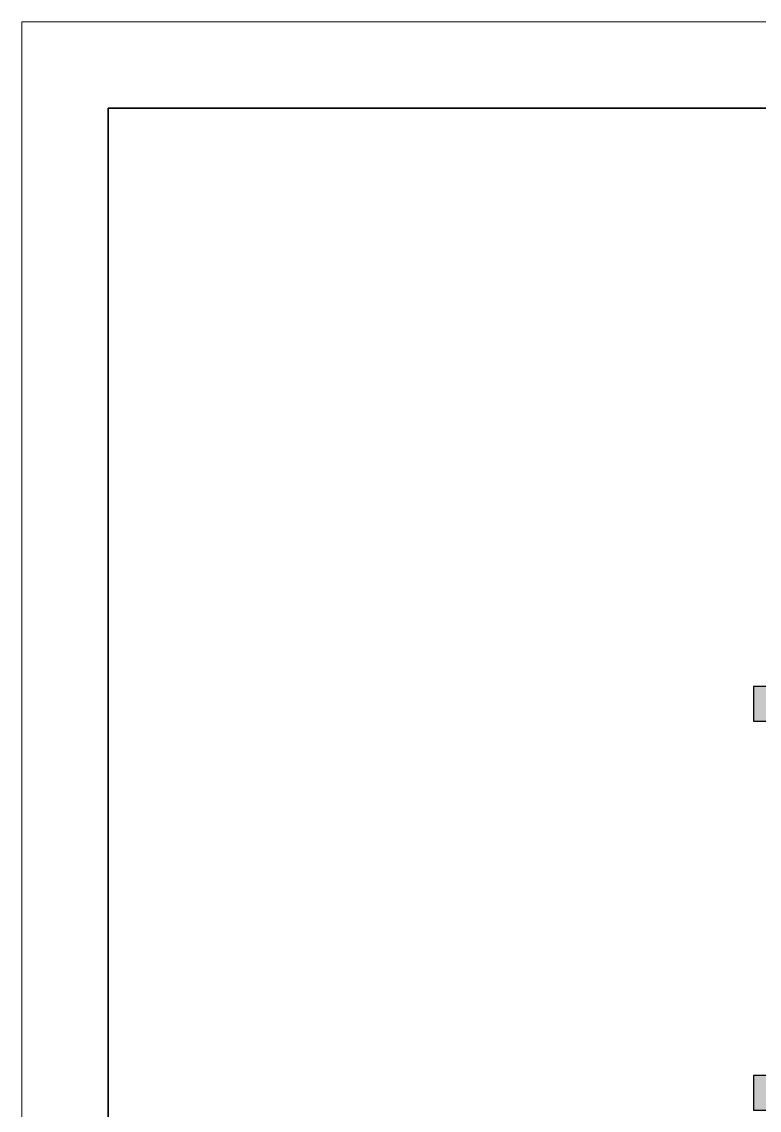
# Model space of a CAD drawing. Header units: millimetres. Extents: x -17012 to 17775, y -5570 to 5430.
# Drawn here: x -17012 to -15306, y 2912 to 5430 of the extents above; entities that cross this region are included whole.
import ezdxf
from ezdxf.enums import TextEntityAlignment as Align

# ---------------------------------------------------------------- set-up
doc = ezdxf.new("R2010")
doc.units = ezdxf.units.MM
for name, color, linetype, lineweight in [('GRS KOP', 1, 'Continuous', 35), ('KOLOM', 1, 'Continuous', 30), ('kop', 7, 'Continuous', 20), ('sol kol', 8, 'Continuous', 0)]:
    doc.layers.add(name, color=color, linetype=linetype, lineweight=lineweight)
doc.styles.add('BARU', font='complex.shx')
doc.styles.get("Standard").update_dxf_attribs({"font": 'arial.ttf'})

# ---------------------------------------------------------------- blocks, each defined once
blk = doc.blocks.new('K1')
at = {"layer": 'KOLOM'}
blk.add_lwpolyline([(0.2, 0.15), (-0.2, 0.15), (-0.2, -0.15), (0.2, -0.15), (0.2, 0.15)], dxfattribs=at)
blk = doc.blocks.new('kop')
at = {"layer": 'GRS KOP'}
blk.add_lwpolyline([(1, 54), (83, 54), (83, 1), (1, 1)], close=True, dxfattribs=at)
at = {"layer": 'kop', "color": 7}
for p, q in [((84, 55), (0, 55)), ((0, 55), (0, 0))]:
    blk.add_line(p, q, dxfattribs=at)
at = {"layer": 'kop', "style": 'BARU', "flags": 4}
for p, height in [((73.8, 5.4), 0.35), ((80.303, 5.382), 0.25), ((73.8, 4.9), 0.35), ((80.303, 4.882), 0.25), ((73.8, 4.4), 0.35), ((80.303, 4.382), 0.25)]:
    blk.add_attdef('-', p, '', height=height, dxfattribs=at)
at = {"layer": 'kop', "flags": 4}
for tag, p in [('AR-00', (78.057, 2.648)), ('00', (81.238, 2.647))]:
    blk.add_attdef(tag, text='', height=0.35, dxfattribs=at).set_placement(p, align=Align.MIDDLE)

msp = doc.modelspace()

# ---------------------------------------------------------------- hatches: boundary and pattern name
at = {"layer": 'sol kol'}
for points in [[(-15319.7, 3891.8), (-15319.7, 3811.8), (-15259.7, 3811.8), (-15259.7, 3891.8)], [(-15319.7, 2991.8), (-15319.7, 2911.8), (-15259.7, 2911.8), (-15259.7, 2991.8)]]:
    msp.add_hatch(color=256, dxfattribs=at).paths.add_polyline_path(points)

# ---------------------------------------------------------------- linework, layer by layer
at = {"layer": 'kop', "color": 7}
for p, q in [((-212.5, 5429.8), (-17012.5, 5429.8)), ((-17012.5, 5429.8), (-17012.5, -5570.2))]:
    msp.add_line(p, q, dxfattribs=at)

# ---------------------------------------------------------------- block references
at = {"layer": 'KOLOM', "xscale": 200, "yscale": 200, "zscale": 200, "rotation": 90}
for p in [(-15289.7, 3851.8), (-15289.7, 2951.8)]:
    msp.add_blockref('K1', p, dxfattribs=at)
at = {"layer": 'kop', "xscale": 200, "yscale": 200, "zscale": 200}
msp.add_blockref('kop', (-17012.5, -5570.2), dxfattribs=at)

doc.saveas('drawing.dxf')
